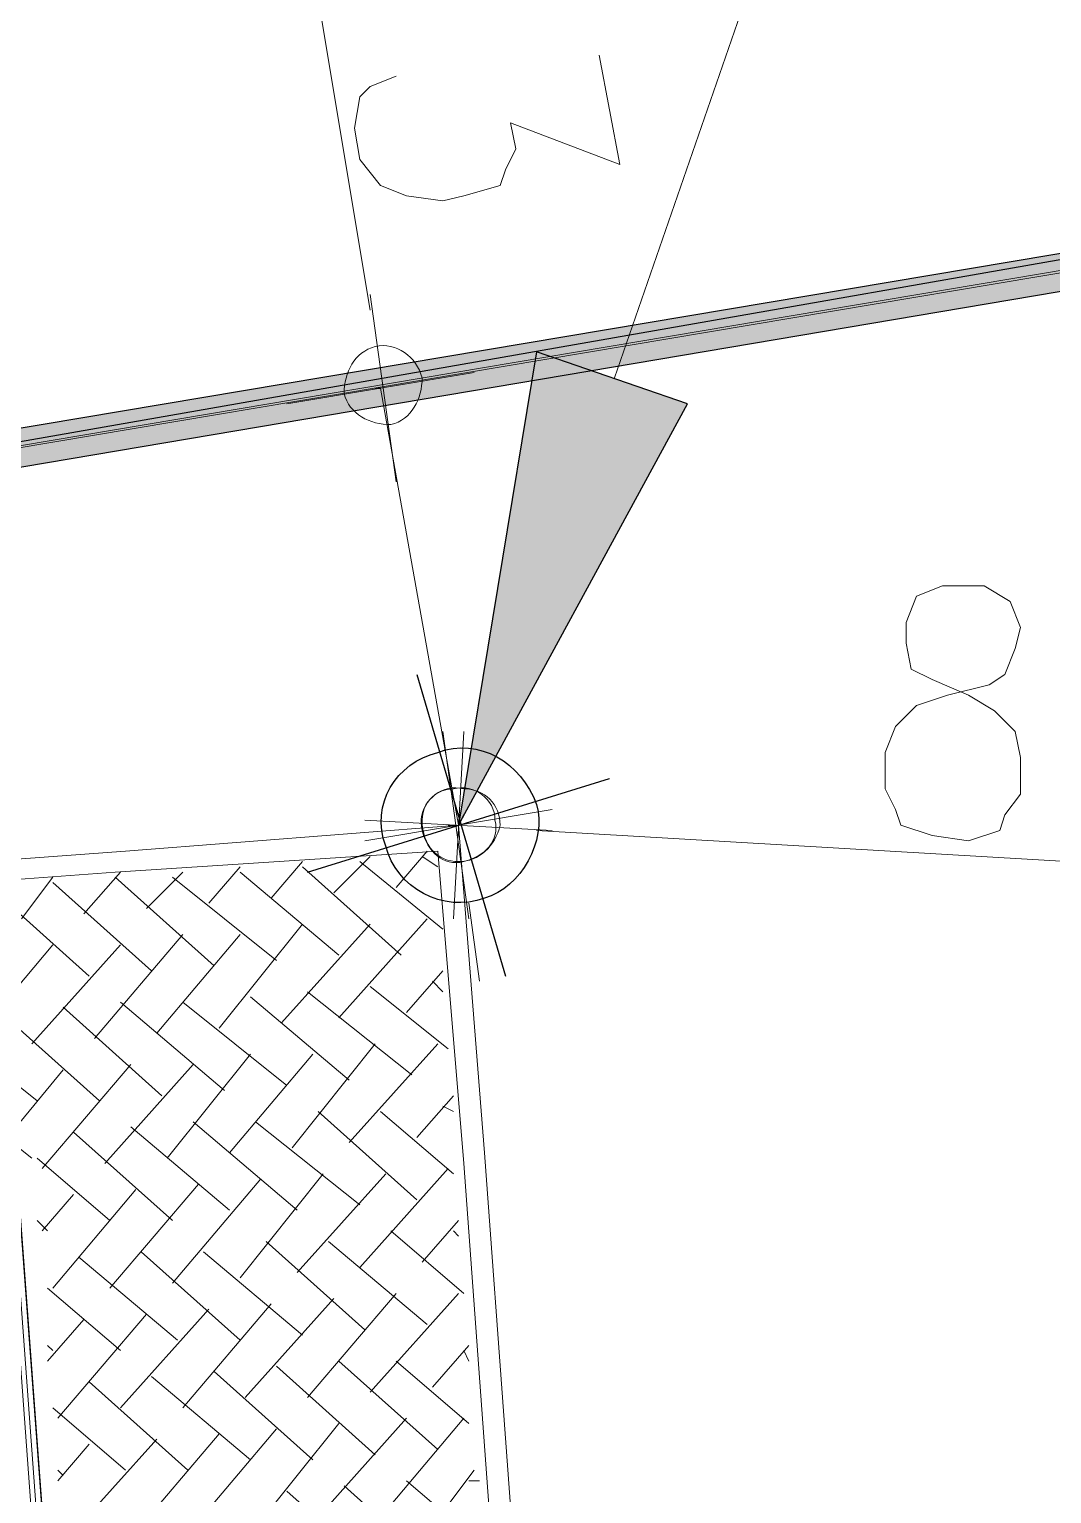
# Model space of a CAD drawing. Header units: millimetres. Extents: x 2928 to 3112, y 1220 to 1280.
# Drawn here: x 3001.777 to 3002.432, y 1266.586 to 1267.524 of the extents above; entities that cross this region are included whole.
import ezdxf

# ---------------------------------------------------------------- set-up
doc = ezdxf.new("R2010")
doc.units = ezdxf.units.MM

msp = doc.modelspace()

# ---------------------------------------------------------------- hatches: boundary and pattern name
at = {"true_color": 0xdd0000}
h = msp.add_hatch(color=12, dxfattribs=at)
h.paths.add_polyline_path([(3002.98886, 1267.45733), (3002.96553, 1267.46066), (3002.68219, 1262.21392)])
h.paths.add_polyline_path([(3002.96553, 1267.46066), (3002.68219, 1262.21392), (3002.65886, 1262.23725)])
h.paths.add_polyline_path([(3002.68219, 1262.21392), (3002.65886, 1262.23725), (2998.68214, 1261.54058)])
h.paths.add_polyline_path([(3002.65886, 1262.23725), (2998.68214, 1261.54058), (2998.7088, 1261.57058)])
h.paths.add_polyline_path([(2998.68214, 1261.54058), (2998.7088, 1261.57058), (2998.98881, 1266.80065)])
h.paths.add_polyline_path([(2998.7088, 1261.57058), (2998.98881, 1266.80065), (2999.01547, 1266.77732)])
h.paths.add_polyline_path([(2998.98881, 1266.80065), (2999.01547, 1266.77732), (3002.97553, 1267.47066)])
h.paths.add_polyline_path([(2999.01547, 1266.77732), (3002.97553, 1267.47066), (3002.97886, 1267.44733)])
at = {"true_color": 0x000007}
msp.add_hatch(color=7, dxfattribs=at).paths.add_polyline_path([(3002.10219, 1267.31733), (3002.05218, 1267.01399), (3002.19885, 1267.28399)])

# ---------------------------------------------------------------- linework, layer by layer
at = {"color": 252, "linetype": 'Continuous', "lineweight": 5, "true_color": 0x989898}
for points in [[(3003.02887, 1267.46733), (2999.00214, 1266.79065), (2997.51545, 1266.70398), (2997.44879, 1268.88735), (3003.14553, 1269.49069)], [(3000.5255, 1266.90065), (2999.21881, 1266.80732), (2999.00214, 1266.79065), (2999.01881, 1266.58065), (2999.35881, 1261.95725), (3000.88217, 1262.07059), (3002.40886, 1262.18392), (3002.06885, 1266.80399), (3002.05218, 1267.01399), (3001.83885, 1266.99732)], [(3000.52883, 1266.88732), (2999.22548, 1266.79065), (2999.01881, 1266.77732), (2999.03214, 1266.57398), (2999.37215, 1261.97392), (3000.88217, 1262.08392), (3002.39219, 1262.19725), (3002.05552, 1266.79732), (3002.03885, 1266.99732), (3001.83218, 1266.98399)]]:
    msp.add_lwpolyline(points, close=True, dxfattribs=at)
at = {"color": 7, "linetype": 'Continuous', "lineweight": 9, "true_color": 0x000007}
for points in [[(3002.15219, 1267.30066), (3002.36552, 1267.91734), (3002.66886, 1267.91734)], [(3002.14219, 1267.50733), (3002.15552, 1267.43733), (3002.08552, 1267.464), (3002.08885, 1267.44733), (3002.08219, 1267.434), (3002.07885, 1267.42399), (3002.05552, 1267.41733), (3002.04218, 1267.41399), (3002.01885, 1267.41733), (3002.00218, 1267.42399), (3001.98885, 1267.44066), (3001.98552, 1267.46066), (3001.98885, 1267.48066), (3001.99552, 1267.48733), (3002.01218, 1267.494)]]:
    msp.add_lwpolyline(points, dxfattribs=at)
at = {"color": 8, "linetype": 'Continuous', "lineweight": 5, "true_color": 0x767676}
for points in [[(3001.99552, 1267.34399), (3001.91885, 1267.804), (3001.91885, 1267.804)], [(3002.05218, 1267.01399), (3002.00218, 1267.29399), (3002.00218, 1267.29399)], [(3002.10219, 1267.01066), (3002.89886, 1266.96399), (3002.89886, 1266.96399)], [(3002.05885, 1266.96399), (3002.06552, 1266.91399), (3002.06552, 1266.91399)]]:
    msp.add_lwpolyline(points, dxfattribs=at)
at = {"color": 12, "linetype": 'Continuous', "lineweight": -2, "true_color": 0xdd0000}
for points in [[(2998.98881, 1266.80065), (2999.01547, 1266.77732), (3002.97553, 1267.47066)], [(2999.01547, 1266.77732), (3002.97553, 1267.47066), (3002.97886, 1267.44733)]]:
    msp.add_lwpolyline(points, close=True, dxfattribs=at)
at = {"color": 7, "linetype": 'Continuous', "lineweight": 5, "true_color": 0x000007}
msp.add_lwpolyline([(2999.00214, 1266.79065), (3002.97886, 1267.46066), (3002.66886, 1262.22725), (2998.69547, 1261.55724)], dxfattribs=at)
at = {"color": 252, "linetype": 'Continuous', "lineweight": 5, "true_color": 0x989898}
for points in [[(3001.99552, 1267.35399), (3002.01218, 1267.23399), (3002.01218, 1267.23399)], [(3002.06219, 1267.30399), (3001.94218, 1267.28399), (3001.94218, 1267.28399)], [(3002.05885, 1266.95399), (3002.04218, 1267.07399), (3002.04218, 1267.07399)], [(3002.04885, 1266.95399), (3002.05552, 1267.07399), (3002.05552, 1267.07399)], [(3001.99218, 1267.00399), (3002.11219, 1267.02399), (3002.11219, 1267.02399)], [(3002.11219, 1267.01066), (3001.99218, 1267.01732), (3001.99218, 1267.01732)]]:
    msp.add_lwpolyline(points, dxfattribs=at)
at = {"color": 7, "linetype": 'Continuous', "lineweight": -2, "true_color": 0x000007}
msp.add_lwpolyline([(3002.10219, 1267.31733), (3002.05218, 1267.01399), (3002.19885, 1267.28399)], close=True, dxfattribs=at)
at = {"color": 253, "linetype": 'Continuous', "lineweight": -2, "true_color": 0x9a9a9a}
for points in [[(3001.99885, 1267.29399), (3002.00218, 1267.29399), (3002.00218, 1267.29399)], [(3002.04552, 1267.01399), (3002.04885, 1267.01399), (3002.04885, 1267.01399)], [(3002.05552, 1267.02066), (3002.05218, 1267.01399), (3002.05218, 1267.01399)]]:
    msp.add_lwpolyline(points, dxfattribs=at)
at = {"color": 7, "linetype": 'Continuous', "lineweight": 9, "true_color": 0x000007}
msp.add_lwpolyline([(3002.36219, 1267.16732), (3002.34552, 1267.16066), (3002.33886, 1267.14399), (3002.33886, 1267.13066), (3002.34219, 1267.11399), (3002.35552, 1267.10732), (3002.37886, 1267.09732), (3002.39552, 1267.08732), (3002.40886, 1267.07399), (3002.41219, 1267.05732), (3002.41219, 1267.03399), (3002.40219, 1267.02066), (3002.39886, 1267.01066), (3002.37886, 1267.00399), (3002.35552, 1267.00732), (3002.33552, 1267.01399), (3002.33219, 1267.02399), (3002.32552, 1267.03732), (3002.32552, 1267.06066), (3002.33219, 1267.07732), (3002.34552, 1267.09066), (3002.36552, 1267.09732), (3002.39219, 1267.10399), (3002.40219, 1267.11066), (3002.40886, 1267.12732), (3002.41219, 1267.14066), (3002.40552, 1267.15732), (3002.38886, 1267.16732)], close=True, dxfattribs=at)
at = {"color": 7, "linetype": 'Continuous', "lineweight": -2, "true_color": 0x000007}
for points in [[(3002.02552, 1267.11066), (3002.08219, 1266.91732), (3002.08219, 1266.91732)], [(3001.95552, 1266.98399), (3002.14885, 1267.04399), (3002.14885, 1267.04399)], [(3001.97552, 1264.02061), (3001.76885, 1266.80065), (3000.54216, 1266.71065), (2999.31215, 1266.62065), (2999.51548, 1263.85728)]]:
    msp.add_lwpolyline(points, dxfattribs=at)
at = {"color": 9, "linetype": 'Continuous', "lineweight": 5, "true_color": 0xbababa}
for points in [[(3001.97218, 1266.97066), (3001.99552, 1266.99399), (3001.99552, 1266.99399)], [(3002.01218, 1266.97399), (3002.03218, 1266.99732), (3002.03218, 1266.99732)], [(3002.02885, 1266.99399), (3002.03885, 1266.98732), (3002.03885, 1266.98732)], [(3001.81218, 1266.95732), (3001.83552, 1266.98399), (3001.83552, 1266.98399)], [(3001.85218, 1266.96065), (3001.87552, 1266.98399), (3001.87552, 1266.98399)], [(3001.89218, 1266.96399), (3001.91218, 1266.98732), (3001.91218, 1266.98732)], [(3001.91218, 1266.98399), (3001.97552, 1266.93065), (3001.97552, 1266.93065)], [(3001.93218, 1266.96732), (3001.95218, 1266.99066), (3001.95218, 1266.99066)], [(3001.95218, 1266.98732), (3002.01552, 1266.93065), (3002.01552, 1266.93065)], [(3001.98885, 1266.99066), (3002.04218, 1266.94732), (3002.04218, 1266.94732)], [(3001.77218, 1266.95399), (3001.79218, 1266.98066), (3001.79218, 1266.98066)], [(3001.79218, 1266.97732), (3001.85552, 1266.92065), (3001.85552, 1266.92065)], [(3001.83218, 1266.98066), (3001.89552, 1266.92399), (3001.89552, 1266.92399)], [(3001.86885, 1266.98066), (3001.93552, 1266.92732), (3001.93552, 1266.92732)], [(3001.75218, 1266.97399), (3001.81551, 1266.91732), (3001.81551, 1266.91732)], [(3001.89885, 1266.88399), (3001.95218, 1266.95065), (3001.95218, 1266.95065)], [(3001.93885, 1266.88732), (3001.99552, 1266.95065), (3001.99552, 1266.95065)], [(3001.97552, 1266.89065), (3002.03218, 1266.95399), (3002.03218, 1266.95399)], [(3001.73885, 1266.87399), (3001.79218, 1266.93732), (3001.79218, 1266.93732)], [(3001.77885, 1266.87399), (3001.83552, 1266.93732), (3001.83552, 1266.93732)], [(3001.81885, 1266.87732), (3001.87552, 1266.94399), (3001.87552, 1266.94399)], [(3001.85885, 1266.88065), (3001.91218, 1266.94399), (3001.91218, 1266.94399)], [(3002.01885, 1266.89399), (3002.04218, 1266.92065), (3002.04218, 1266.92065)], [(3001.99552, 1266.91065), (3002.04552, 1266.87065), (3002.04552, 1266.87065)], [(3002.03552, 1266.91399), (3002.04218, 1266.90732), (3002.04218, 1266.90732)], [(3001.83552, 1266.90065), (3001.90218, 1266.84399), (3001.90218, 1266.84399)], [(3001.87552, 1266.90065), (3001.94218, 1266.84732), (3001.94218, 1266.84732)], [(3001.91885, 1266.90399), (3001.98218, 1266.85065), (3001.98218, 1266.85065)], [(3001.95552, 1266.90732), (3002.02218, 1266.85399), (3002.02218, 1266.85399)], [(3001.71551, 1266.89065), (3001.78218, 1266.83732), (3001.78218, 1266.83732)], [(3001.75885, 1266.89399), (3001.82218, 1266.83732), (3001.82218, 1266.83732)], [(3001.79885, 1266.89732), (3001.86218, 1266.84065), (3001.86218, 1266.84065)], [(3001.94552, 1266.80732), (3001.99885, 1266.87399), (3001.99885, 1266.87399)], [(3001.98218, 1266.81065), (3002.03885, 1266.87399), (3002.03885, 1266.87399)], [(3001.86552, 1266.80065), (3001.91885, 1266.86732), (3001.91885, 1266.86732)], [(3001.90552, 1266.80399), (3001.95885, 1266.86732), (3001.95885, 1266.86732)], [(3001.75218, 1266.80065), (3001.79885, 1266.85732), (3001.79885, 1266.85732)], [(3001.78551, 1266.79399), (3001.84218, 1266.86065), (3001.84218, 1266.86065)], [(3001.82551, 1266.79732), (3001.88218, 1266.86065), (3001.88218, 1266.86065)], [(3002.02552, 1266.81399), (3002.04885, 1266.84065), (3002.04885, 1266.84065)], [(3002.04218, 1266.83399), (3002.04885, 1266.83065), (3002.04885, 1266.83065)], [(3001.96218, 1266.83065), (3002.02552, 1266.77399), (3002.02552, 1266.77399)], [(3002.00218, 1266.83065), (3002.04885, 1266.79065), (3002.04885, 1266.79065)], [(3001.80551, 1266.81732), (3001.86885, 1266.76065), (3001.86885, 1266.76065)], [(3001.84218, 1266.82065), (3001.90552, 1266.76732), (3001.90552, 1266.76732)], [(3001.88218, 1266.82399), (3001.94885, 1266.76732), (3001.94885, 1266.76732)], [(3001.92218, 1266.82399), (3001.98885, 1266.77065), (3001.98885, 1266.77065)], [(3001.76218, 1266.81399), (3001.77885, 1266.80065), (3001.77885, 1266.80065)], [(3001.78218, 1266.80065), (3001.82885, 1266.76065), (3001.82885, 1266.76065)], [(3001.86885, 1266.72065), (3001.92552, 1266.78732), (3001.92552, 1266.78732)], [(3001.91218, 1266.72398), (3001.96552, 1266.79065), (3001.96552, 1266.79065)], [(3001.94885, 1266.72732), (3002.00552, 1266.79065), (3002.00552, 1266.79065)], [(3001.98885, 1266.73065), (3002.04552, 1266.79399), (3002.04552, 1266.79399)], [(3001.79218, 1266.71732), (3001.84552, 1266.78065), (3001.84552, 1266.78065)], [(3001.82885, 1266.71732), (3001.88552, 1266.78399), (3001.88552, 1266.78399)], [(3001.78551, 1266.75399), (3001.80551, 1266.77732), (3001.80551, 1266.77732)], [(3001.78218, 1266.76065), (3001.78885, 1266.75399), (3001.78885, 1266.75399)], [(3002.02885, 1266.73399), (3002.05218, 1266.76065), (3002.05218, 1266.76065)], [(3001.76551, 1266.75065), (3001.96552, 1264.01728), (3001.96552, 1264.01728)], [(3001.76885, 1266.75065), (3001.96885, 1264.02061), (3001.96885, 1264.02061)], [(3001.77218, 1266.75065), (3001.97552, 1264.02061), (3001.97552, 1264.02061)], [(3002.00885, 1266.75399), (3002.05552, 1266.71398), (3002.05552, 1266.71398)], [(3002.04885, 1266.75399), (3002.05218, 1266.75065), (3002.05218, 1266.75065)], [(3001.84885, 1266.74065), (3001.91218, 1266.68398), (3001.91218, 1266.68398)], [(3001.88885, 1266.74065), (3001.95218, 1266.68732), (3001.95218, 1266.68732)], [(3001.92885, 1266.74732), (3001.99218, 1266.69065), (3001.99218, 1266.69065)], [(3001.96885, 1266.74732), (3002.03218, 1266.69398), (3002.03218, 1266.69398)], [(3001.80885, 1266.73732), (3001.87218, 1266.68398), (3001.87218, 1266.68398)], [(3001.78885, 1266.71732), (3001.83552, 1266.67732), (3001.83552, 1266.67732)], [(3001.95552, 1266.64732), (3002.01218, 1266.71398), (3002.01218, 1266.71398)], [(3001.99552, 1266.65065), (3002.05218, 1266.71398), (3002.05218, 1266.71398)], [(3001.83552, 1266.64065), (3001.89218, 1266.70398), (3001.89218, 1266.70398)], [(3001.87552, 1266.64065), (3001.93218, 1266.70732), (3001.93218, 1266.70732)], [(3001.91552, 1266.64732), (3001.97218, 1266.71065), (3001.97218, 1266.71065)], [(3001.78885, 1266.67065), (3001.81218, 1266.69732), (3001.81218, 1266.69732)], [(3001.79551, 1266.63398), (3001.85218, 1266.70065), (3001.85218, 1266.70065)], [(3001.78885, 1266.68065), (3001.79218, 1266.67732), (3001.79218, 1266.67732)], [(3002.03552, 1266.65398), (3002.05885, 1266.68065), (3002.05885, 1266.68065)], [(3002.05552, 1266.67732), (3002.05885, 1266.67065), (3002.05885, 1266.67065)], [(3001.93552, 1266.66732), (3001.99885, 1266.61065), (3001.99885, 1266.61065)], [(3001.97552, 1266.67065), (3002.03885, 1266.61398), (3002.03885, 1266.61398)], [(3002.01218, 1266.67065), (3002.05885, 1266.63065), (3002.05885, 1266.63065)], [(3001.81551, 1266.65732), (3001.87885, 1266.60065), (3001.87885, 1266.60065)], [(3001.85552, 1266.66065), (3001.91885, 1266.60732), (3001.91885, 1266.60732)], [(3001.89552, 1266.66398), (3001.95885, 1266.60732), (3001.95885, 1266.60732)], [(3001.79218, 1266.64065), (3001.83885, 1266.60065), (3001.83885, 1266.60065)], [(3001.92218, 1266.56398), (3001.97552, 1266.63065), (3001.97552, 1266.63065)], [(3001.96218, 1266.57065), (3002.01885, 1266.63398), (3002.01885, 1266.63398)], [(3002.00218, 1266.57065), (3002.05552, 1266.63398), (3002.05552, 1266.63398)], [(3001.80218, 1266.55732), (3001.85885, 1266.62065), (3001.85885, 1266.62065)], [(3001.84218, 1266.55732), (3001.89885, 1266.62398), (3001.89885, 1266.62398)], [(3001.88218, 1266.56398), (3001.93552, 1266.62732), (3001.93552, 1266.62732)], [(3001.79551, 1266.59398), (3001.81551, 1266.61732), (3001.81551, 1266.61732)], [(3001.79551, 1266.60065), (3001.79885, 1266.59732), (3001.79885, 1266.59732)], [(3002.04218, 1266.57398), (3002.06219, 1266.60065), (3002.06219, 1266.60065)], [(3001.97885, 1266.59065), (3002.04218, 1266.53398), (3002.04218, 1266.53398)], [(3002.01885, 1266.59398), (3002.06552, 1266.55398), (3002.06552, 1266.55398)], [(3002.05885, 1266.59398), (3002.06552, 1266.59398), (3002.06552, 1266.59398)], [(3001.94218, 1266.58732), (3002.00552, 1266.53065), (3002.00552, 1266.53065)]]:
    msp.add_lwpolyline(points, dxfattribs=at)
at = {"color": 252, "linetype": 'Continuous', "lineweight": 5, "true_color": 0x989898}
for points in [[(3002.00885, 1267.27066), (3002.02218, 1267.27399), (3002.02885, 1267.28733), (3002.02885, 1267.30066), (3002.02885, 1267.30066), (3002.02552, 1267.31399), (3002.01218, 1267.32399), (3001.99885, 1267.32066), (3001.99885, 1267.32066), (3001.98552, 1267.31733), (3001.97885, 1267.30399), (3001.97885, 1267.29066), (3001.97885, 1267.29066), (3001.98218, 1267.27733), (3001.99552, 1267.27066), (3002.00885, 1267.27066)], [(3002.04885, 1267.03732), (3002.03552, 1267.03732), (3002.02552, 1267.02399), (3002.02885, 1267.01066), (3002.02885, 1267.01066), (3002.03218, 1266.99732), (3002.04218, 1266.98732), (3002.05552, 1266.99066), (3002.05552, 1266.99066), (3002.06885, 1266.99399), (3002.07885, 1267.00399), (3002.07552, 1267.01732), (3002.07552, 1267.01732), (3002.07552, 1267.03066), (3002.06219, 1267.04066), (3002.04885, 1267.03732)], [(3002.02885, 1267.01732), (3002.02885, 1267.00066), (3002.03885, 1266.99066), (3002.05218, 1266.99066), (3002.05218, 1266.99066), (3002.06552, 1266.99066), (3002.07552, 1267.00066), (3002.07885, 1267.01399), (3002.07885, 1267.01399), (3002.07885, 1267.02732), (3002.06885, 1267.03732), (3002.05552, 1267.03732), (3002.05552, 1267.03732), (3002.04218, 1267.04066), (3002.02885, 1267.03066), (3002.02885, 1267.01732)]]:
    msp.add_open_spline(points, degree=3, knots=[0, 0, 0, 0, 0.0625, 0.0625, 0.0625, 0.0625, 0.125, 0.125, 0.125, 0.125, 0.1875, 0.1875, 0.1875, 0.1875, 1, 1, 1, 1], dxfattribs=at)
at = {"color": 7, "linetype": 'Continuous', "lineweight": -2, "true_color": 0x000007}
msp.add_open_spline([(3002.06885, 1266.96732), (3002.09219, 1266.97399), (3002.10885, 1267.00399), (3002.10219, 1267.02732), (3002.10219, 1267.02732), (3002.09219, 1267.05399), (3002.06552, 1267.07066), (3002.03885, 1267.06066), (3002.03885, 1267.06066), (3002.01218, 1267.05399), (3001.99552, 1267.02732), (3002.00552, 1267.00066), (3002.00552, 1267.00066), (3002.01218, 1266.97399), (3002.04218, 1266.95732), (3002.06885, 1266.96732)], degree=3, knots=[0, 0, 0, 0, 0.0625, 0.0625, 0.0625, 0.0625, 0.125, 0.125, 0.125, 0.125, 0.1875, 0.1875, 0.1875, 0.1875, 1, 1, 1, 1], dxfattribs=at)

doc.saveas('drawing.dxf')
